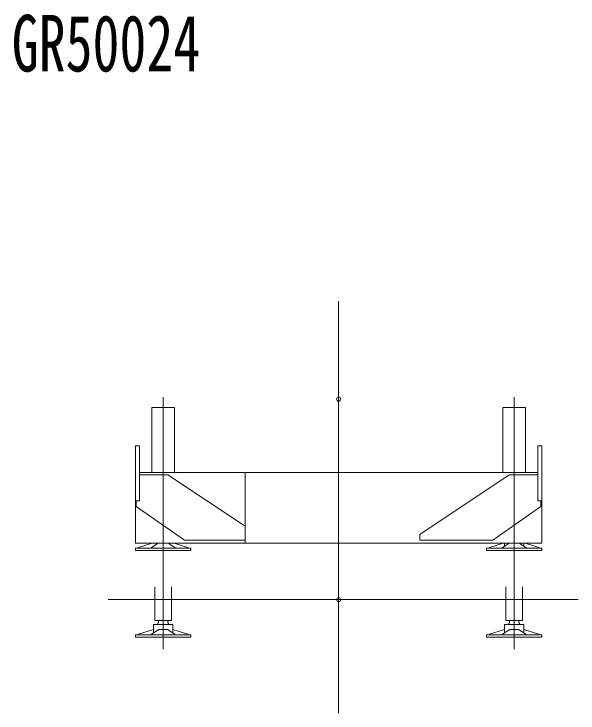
# Model space of a CAD drawing. Units: millimetres, scale not verified. Extents: x -34130 to 33905, y -21736 to 21716.
# Drawn here: x 14827 to 18925, y -21626 to -16549 of the extents above; entities that cross this region are included whole.
import ezdxf
from ezdxf.enums import TextEntityAlignment as Align

# ---------------------------------------------------------------- set-up
doc = ezdxf.new("R2010")
doc.units = ezdxf.units.MM
doc.header["$LTSCALE"] = 60
doc.header["$PDMODE"] = 32
doc.header["$PDSIZE"] = 30
doc.layers.add('0-0_0', color=3, linetype='Continuous', lineweight=18)
doc.styles.add('ＭＳ ゴシック', font='')
doc.styles.get('ＭＳ ゴシック').set_extended_font_data('MS Gothic')

msp = doc.modelspace()

# ---------------------------------------------------------------- linework, layer by layer
at = {"layer": '0-0_0', "color": 4}
for p, q in [((17185.76, -18634.49), (17185.76, -21625.65)), ((15910.76, -21161.51), (15910.76, -19332.64)), ((18460.76, -21161.51), (18460.76, -19332.64)), ((15828.26, -19407.72), (15993.26, -19407.72)), ((15828.26, -19877.72), (15828.26, -19407.72)), ((15993.26, -19877.72), (15993.26, -19407.72)), ((18543.26, -19407.72), (18378.26, -19407.72)), ((18378.26, -19877.72), (18378.26, -19407.72)), ((18543.26, -19877.72), (18543.26, -19407.72)), ((15710.76, -19684.73), (15738.76, -19684.73)), ((15710.76, -20391.72), (15710.76, -19684.73)), ((18632.76, -19684.73), (18632.76, -20084.72)), ((18632.76, -19684.73), (18660.76, -19684.73)), ((18660.76, -19684.73), (18660.76, -20391.72)), ((15738.76, -19877.72), (18632.76, -19877.72)), ((15946.06, -19896.72), (15738.76, -19896.72)), ((16505.76, -20269.75), (15945.76, -19896.72)), ((16505.76, -19877.72), (16505.76, -20391.72)), ((17775.76, -20329.72), (18425.76, -19896.72)), ((18425.47, -19896.72), (18632.76, -19896.72)), ((15715.76, -20084.72), (15715.76, -20126.72)), ((18632.76, -20084.72), (18660.76, -20084.72)), ((18655.76, -20084.72), (18655.76, -20126.72)), ((15715.76, -20126.72), (16065.76, -20369.71)), ((18655.76, -20126.72), (18305.76, -20369.72)), ((17775.76, -20329.72), (17775.76, -20369.72)), ((15710.76, -20391.72), (18660.76, -20391.72)), ((15831.86, -20391.72), (15732.06, -20423)), ((15874.76, -20391.72), (15825.76, -20422.99)), ((15995.76, -20422.99), (15946.76, -20391.71)), ((16089.47, -20422.99), (15989.66, -20391.72)), ((16505.76, -20369.72), (16065.76, -20369.72)), ((17775.76, -20369.72), (18305.76, -20369.72)), ((18282.06, -20422.99), (18381.87, -20391.72)), ((18375.76, -20422.99), (18424.76, -20391.72)), ((18390.76, -20413.42), (18390.76, -20391.72)), ((18496.76, -20391.72), (18545.76, -20422.99)), ((18530.76, -20391.72), (18530.76, -20413.42)), ((18539.66, -20391.72), (18639.47, -20422.99)), ((15710.76, -20428.72), (15710.76, -20444.72)), ((16110.76, -20428.72), (15710.76, -20428.72)), ((16110.76, -20444.72), (15710.76, -20444.72)), ((15732.06, -20423), (15733.87, -20428.72)), ((15825.76, -20422.99), (15825.76, -20428.72)), ((15995.76, -20422.99), (15995.76, -20428.72)), ((16089.47, -20422.99), (16087.66, -20428.72)), ((16110.76, -20444.72), (16110.76, -20428.72)), ((18260.76, -20444.72), (18260.76, -20428.72)), ((18260.76, -20428.72), (18660.76, -20428.72)), ((18260.76, -20444.72), (18660.76, -20444.72)), ((18282.06, -20422.99), (18283.87, -20428.71)), ((18375.76, -20422.99), (18375.76, -20428.72)), ((18545.76, -20422.99), (18545.76, -20428.72)), ((18639.47, -20422.99), (18637.66, -20428.72)), ((18660.76, -20428.72), (18660.76, -20444.72)), ((15850.76, -20709.35), (15850.76, -20954.18)), ((15970.76, -20709.35), (15970.76, -20954.18)), ((18400.76, -20709.35), (18400.76, -20954.18)), ((18520.76, -20709.35), (18520.76, -20954.18)), ((15511.37, -20801.72), (18924.87, -20801.72)), ((15970.76, -20954.18), (15850.76, -20954.18)), ((15876.76, -20964.18), (15876.76, -20969.24)), ((15944.76, -20968.32), (15944.76, -20964.18)), ((18400.76, -20954.18), (18520.76, -20954.18)), ((18426.76, -20968.32), (18426.76, -20964.18)), ((18494.76, -20964.18), (18494.76, -20969.24)), ((15840.76, -21018.93), (15732.06, -21052.99)), ((15980.76, -20982.72), (15840.76, -20982.72)), ((15840.76, -20982.72), (15840.76, -21043.42)), ((15980.76, -21043.42), (15980.76, -20982.72)), ((16089.47, -21052.99), (15980.76, -21018.93)), ((18282.06, -21052.99), (18390.76, -21018.93)), ((18390.76, -21043.42), (18390.76, -20982.72)), ((18390.76, -20982.72), (18530.76, -20982.72)), ((18530.76, -20982.72), (18530.76, -21043.42)), ((18530.76, -21018.93), (18639.47, -21052.99)), ((15710.76, -21058.72), (15710.76, -21074.72)), ((15732.06, -21052.99), (15733.87, -21058.72)), ((15878.26, -21019.49), (15825.76, -21052.99)), ((15825.76, -21052.99), (15825.76, -21058.72)), ((15943.26, -21019.49), (15878.26, -21019.49)), ((15995.76, -21052.99), (15943.26, -21019.49)), ((15995.76, -21052.99), (15995.76, -21058.72)), ((16089.47, -21052.99), (16087.66, -21058.72)), ((18282.06, -21052.99), (18283.87, -21058.72)), ((18375.76, -21052.99), (18428.26, -21019.49)), ((18375.76, -21052.99), (18375.76, -21058.72)), ((18428.26, -21019.49), (18493.26, -21019.49)), ((18493.26, -21019.49), (18545.76, -21052.99)), ((18545.76, -21052.99), (18545.76, -21058.72)), ((18639.47, -21052.99), (18637.66, -21058.72)), ((18660.76, -21058.72), (18660.76, -21074.72)), ((16110.76, -21074.72), (15710.76, -21074.72)), ((18260.76, -21074.72), (18660.76, -21074.72))]:
    msp.add_line(p, q, dxfattribs=at)
for points in [[(15710.76, -20084.72), (15738.76, -20084.72), (15738.76, -19684.73)], [(16110.76, -21074.72), (16110.76, -21058.72), (15710.76, -21058.72)], [(18260.76, -21074.72), (18260.76, -21058.72), (18660.76, -21058.72)]]:
    msp.add_lwpolyline(points, dxfattribs=at)
for centre, radius, start, end in [((15866.76, -20964.18), 10, 0.00004, 90), ((15954.76, -20964.18), 10, 90, 180), ((18416.76, -20964.18), 10, 0, 90), ((18504.76, -20964.18), 10, 90, 180), ((15910.76, -20998.72), 45, 139.073, 159.173), ((15874.26, -20968.32), 2.5, 320.2123, 359.99991), ((15947.26, -20968.32), 2.5, 180, 219.788), ((15947.26, -20968.32), 2.5, 180, 219.788), ((15910.76, -20998.72), 45, 20.8272, 40.9265), ((18460.76, -20998.72), 45, 139.073, 159.173), ((18424.26, -20968.32), 2.5, 320.2123, 359.99993), ((18424.26, -20968.32), 2.5, 320.2123, 359.99998), ((18497.26, -20968.32), 2.5, 180, 219.788), ((18460.76, -20998.72), 45, 20.8272, 40.9265)]:
    msp.add_arc(centre, radius, start, end, dxfattribs=at)
at = {"layer": '0-0_0', "color": 1}
for p in [(17185.76, -19345.72), (17185.76, -20801.72)]:
    msp.add_point(p, dxfattribs=at)

# ---------------------------------------------------------------- texts
at = {"layer": '0-0_0', "color": 7, "style": 'ＭＳ ゴシック', "width": 0.7}
msp.add_text('GR50024', height=410.6, dxfattribs=at).set_placement((14810.97, -17089.09), align=Align.BOTTOM_LEFT)

doc.saveas('drawing.dxf')
